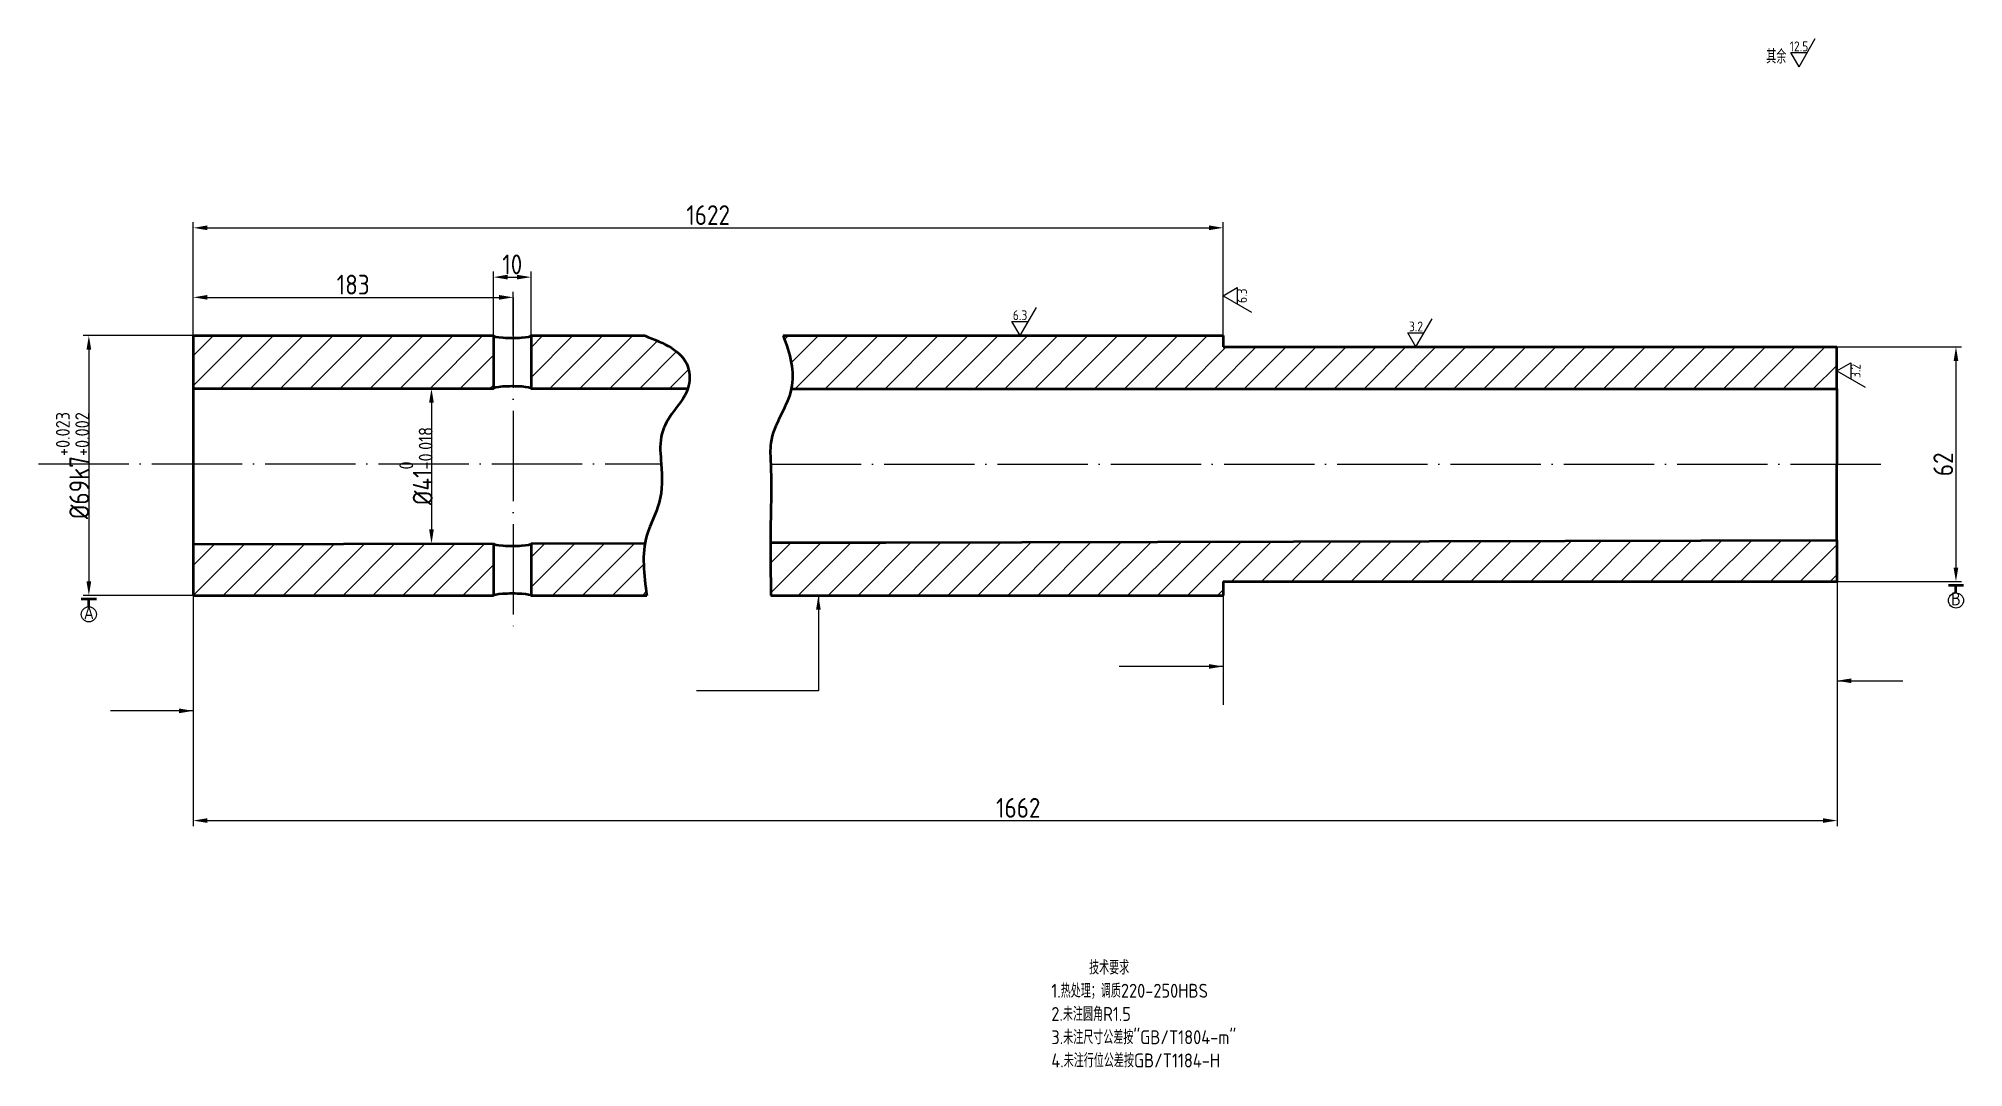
# Model space of a CAD drawing. Header units: inches. Extents: x 1211 to 1722, y 284 to 558.
import ezdxf
from ezdxf.enums import TextEntityAlignment as Align

# ---------------------------------------------------------------- set-up
doc = ezdxf.new("R2010")
doc.units = ezdxf.units.IN
doc.header["$MEASUREMENT"] = 0
doc.linetypes.add('ACAD_ISO04W100', pattern=[30, 24, -3, 0, -3])
for name, color, linetype, lineweight in [('中心线层', 4, 'ACAD_ISO04W100', 25), ('文字层', 7, 'Continuous', 25), ('标注层', 3, 'Continuous', 25), ('粗实线层', 7, 'Continuous', 50), ('细实线层', 1, 'Continuous', 20)]:
    doc.layers.add(name, color=color, linetype=linetype, lineweight=lineweight)
doc.styles.get("Standard").update_dxf_attribs({"font": 'gbenor.shx', "bigfont": 'gbcbig.shx'})
doc.styles.add('工程字', font='gbenor.shx', dxfattribs={"bigfont": 'gbcbig.shx'})
doc.dimstyles.new('GB-3.5$0', dxfattribs={"dimscale": 1.5, "dimtxt": 3.5, "dimasz": 2.5, "dimexe": 1, "dimexo": 0, "dimgap": 0.5, "dimtad": 1, "dimdec": 0, "dimdsep": 46, "dimtxsty": 'Standard', "dimcen": 0, "dimclrt": 7, "dimadec": 0, "dimazin": 2, "dimtfac": 1, "dimtdec": 0, "dimtmove": 0, "dimatfit": 3, "dimfxl": 1, "dimarcsym": 0})
doc.dimstyles.new('GB-3.5$7', dxfattribs={"dimscale": 1.5, "dimtxt": 3.5, "dimasz": 2.5, "dimexe": 1, "dimexo": 0, "dimgap": 0.5, "dimtad": 1, "dimdec": 0, "dimdsep": 46, "dimtxsty": 'Standard', "dimcen": 0, "dimclrt": 7, "dimadec": 0, "dimazin": 2, "dimtfac": 1, "dimtdec": 0, "dimtmove": 0, "dimatfit": 3, "dimfxl": 1, "dimarcsym": 0})

# ---------------------------------------------------------------- blocks, each defined once
blk = doc.blocks.new('*D16')
at = {"layer": 'Defpoints', "color": 0}
for p in [(1525.65, 507.24), (1252.07, 478.62), (1525.65, 478.62)]:
    blk.add_point(p, dxfattribs=at)
at = {"layer": '标注层', "color": 0, "lineweight": -2}
for p, q in [((1252.07, 478.62), (1252.07, 508.74)), ((1255.82, 507.24), (1521.9, 507.24)), ((1525.65, 478.62), (1525.65, 508.74))]:
    blk.add_line(p, q, dxfattribs=at)
at = {"layer": '标注层', "color": 0}
for points in [[(1255.82, 507.87), (1255.82, 506.62), (1252.07, 507.24)], [(1521.9, 507.87), (1521.9, 506.62), (1525.65, 507.24)]]:
    blk.add_solid(points, dxfattribs=at)
at = {"layer": '标注层', "color": 7, "insert": (1388.86, 510.62), "char_height": 5.25, "attachment_point": 5}
blk.add_mtext('1622', dxfattribs=at)
blk = doc.blocks.new('*D22')
at = {"layer": 'Defpoints', "color": 0}
for p in [(1341.81, 494.15), (1331.81, 478.68), (1341.81, 478.68)]:
    blk.add_point(p, dxfattribs=at)
at = {"layer": '标注层', "color": 0, "lineweight": -2}
for p, q in [((1331.81, 478.68), (1331.81, 495.65)), ((1335.56, 494.15), (1338.06, 494.15)), ((1341.81, 478.68), (1341.81, 495.65))]:
    blk.add_line(p, q, dxfattribs=at)
at = {"layer": '标注层', "color": 0}
for points in [[(1335.56, 494.78), (1335.56, 493.53), (1331.81, 494.15)], [(1338.06, 494.78), (1338.06, 493.53), (1341.81, 494.15)]]:
    blk.add_solid(points, dxfattribs=at)
at = {"layer": '标注层', "color": 7, "insert": (1336.81, 497.53), "char_height": 5.25, "attachment_point": 5}
blk.add_mtext('10', dxfattribs=at)
blk = doc.blocks.new('*D23')
at = {"layer": 'Defpoints', "color": 0}
for p in [(1252.07, 478.62), (1224.33, 409.62), (1252.07, 409.62)]:
    blk.add_point(p, dxfattribs=at)
at = {"layer": '标注层', "color": 0, "lineweight": -2}
for p, q in [((1252.07, 478.62), (1222.83, 478.62)), ((1224.33, 474.87), (1224.33, 413.37)), ((1252.07, 409.62), (1222.83, 409.62))]:
    blk.add_line(p, q, dxfattribs=at)
at = {"layer": '标注层', "color": 0}
for points in [[(1223.71, 474.87), (1224.96, 474.87), (1224.33, 478.62)], [(1223.71, 413.37), (1224.96, 413.37), (1224.33, 409.62)]]:
    blk.add_solid(points, dxfattribs=at)
at = {"layer": '标注层', "color": 7, "insert": (1220, 444.12), "char_height": 5.25, "attachment_point": 5, "rotation": 90}
blk.add_mtext('%%C69k7{\\H0.7x;\\S+0.023^ +0.002;}', dxfattribs=at)
blk = doc.blocks.new('*D24')
at = {"layer": 'Defpoints', "color": 0}
for p in [(1328.23, 464.57), (1315.35, 423.4), (1328.33, 423.4)]:
    blk.add_point(p, dxfattribs=at)
at = {"layer": '标注层', "color": 0, "lineweight": -2}
for p, q in [((1328.23, 464.57), (1313.85, 464.57)), ((1315.35, 460.82), (1315.35, 427.15)), ((1328.33, 423.4), (1313.85, 423.4))]:
    blk.add_line(p, q, dxfattribs=at)
at = {"layer": '标注层', "color": 0}
for points in [[(1314.72, 460.82), (1315.97, 460.82), (1315.35, 464.57)], [(1314.72, 427.15), (1315.97, 427.15), (1315.35, 423.4)]]:
    blk.add_solid(points, dxfattribs=at)
at = {"layer": '标注层', "color": 7, "insert": (1311.23, 443.98), "char_height": 5.25, "attachment_point": 5, "rotation": 90}
blk.add_mtext('%%C41{\\H0.7x;\\S0^ -0.018;}', dxfattribs=at)
blk = doc.blocks.new('下基准')
at = {"layer": '标注层'}
blk.add_circle((0, -5), 2, dxfattribs=at)
at = {"layer": '粗实线层'}
for p, q in [((2, -1), (-2, -1)), ((0, -3), (0, -1))]:
    blk.add_line(p, q, dxfattribs=at)
at = {"layer": '文字层'}
blk.add_attdef('A', text='', height=3.5, dxfattribs=at).set_placement((0, -4.56), align=Align.MIDDLE_CENTER)
blk = doc.blocks.new('粗糙度')
at = {"layer": '标注层'}
for p, q in [((0, 0), (4.33, 7.5)), ((0, 0), (-2.17, 3.75)), ((-2.17, 3.75), (2.17, 3.75))]:
    blk.add_line(p, q, dxfattribs=at)
at = {"layer": '文字层'}
blk.add_attdef('3.2', text='', height=2.62, dxfattribs=at).set_placement((0, 5.42), align=Align.MIDDLE_CENTER)
blk = doc.blocks.new('右粗糙度')
at = {"layer": '标注层'}
for p, q in [((0, 0), (3.75, 2.17)), ((3.75, 2.17), (3.75, -2.17)), ((0, 0), (7.5, -4.33))]:
    blk.add_line(p, q, dxfattribs=at)
at = {"layer": '文字层'}
blk.add_attdef('3.2', text='', height=2.62, rotation=90, dxfattribs=at).set_placement((4.99, 0), align=Align.MIDDLE_CENTER)
blk = doc.blocks.new('*D28')
at = {"layer": 'Defpoints', "color": 0}
for p in [(1688.66, 475.62), (1688.72, 413.3), (1720.31, 413.3)]:
    blk.add_point(p, dxfattribs=at)
at = {"layer": '标注层', "color": 0, "lineweight": -2}
for p, q in [((1688.66, 475.62), (1721.81, 475.62)), ((1720.31, 471.87), (1720.31, 417.05)), ((1688.72, 413.3), (1721.81, 413.3))]:
    blk.add_line(p, q, dxfattribs=at)
at = {"layer": '标注层', "color": 0}
for points in [[(1719.68, 471.87), (1720.93, 471.87), (1720.31, 475.62)], [(1719.68, 417.05), (1720.93, 417.05), (1720.31, 413.3)]]:
    blk.add_solid(points, dxfattribs=at)
at = {"layer": '标注层', "color": 7, "insert": (1716.93, 444.46), "char_height": 5.25, "attachment_point": 5, "rotation": 90}
blk.add_mtext('62', dxfattribs=at)
blk = doc.blocks.new('*D29')
at = {"layer": 'Defpoints', "color": 0}
for p in [(1252.07, 409.62), (1688.72, 413.3), (1688.72, 349.86)]:
    blk.add_point(p, dxfattribs=at)
at = {"layer": '标注层', "color": 0, "lineweight": -2}
for p, q in [((1252.07, 409.62), (1252.07, 348.36)), ((1688.72, 413.3), (1688.72, 348.36)), ((1255.82, 349.86), (1684.97, 349.86))]:
    blk.add_line(p, q, dxfattribs=at)
at = {"layer": '标注层', "color": 0}
for points in [[(1255.82, 350.49), (1255.82, 349.24), (1252.07, 349.86)], [(1684.97, 350.49), (1684.97, 349.24), (1688.72, 349.86)]]:
    blk.add_solid(points, dxfattribs=at)
at = {"layer": '标注层', "color": 7, "insert": (1471.22, 353.24), "char_height": 5.25, "attachment_point": 5}
blk.add_mtext('1662', dxfattribs=at)
blk = doc.blocks.new('*D31')
at = {"layer": 'Defpoints', "color": 0}
for p in [(1337.04, 488.78), (1252.07, 478.62), (1337.04, 478.62)]:
    blk.add_point(p, dxfattribs=at)
at = {"layer": '标注层', "color": 0, "lineweight": -2}
for p, q in [((1252.07, 478.62), (1252.07, 490.28)), ((1255.82, 488.78), (1333.29, 488.78)), ((1337.04, 478.62), (1337.04, 490.28))]:
    blk.add_line(p, q, dxfattribs=at)
at = {"layer": '标注层', "color": 0}
for points in [[(1255.82, 489.41), (1255.82, 488.16), (1252.07, 488.78)], [(1333.29, 489.41), (1333.29, 488.16), (1337.04, 488.78)]]:
    blk.add_solid(points, dxfattribs=at)
at = {"layer": '标注层', "color": 7, "insert": (1294.55, 492.16), "char_height": 5.25, "attachment_point": 5}
blk.add_mtext('183', dxfattribs=at)

msp = doc.modelspace()

# ---------------------------------------------------------------- hatches: boundary and pattern name
at = {"layer": '标注层'}
h = msp.add_hatch(dxfattribs=at)
h.set_pattern_fill('ANSI31', color=256, scale=45, style=0)
h.set_pattern_definition([(45, (1252.068, 409.618), (-3.97748, 3.97748), [])])
h.paths.add_polyline_path([(1331.81, 478.62), (1252.07, 478.62), (1252.07, 464.58), (1331.81, 464.57)])
edge = h.paths.add_edge_path()
edge.add_spline(control_points=[(1383.46, 464.56), (1384.04, 466.39), (1384.05, 473.83), (1377.01, 476.63), (1372.01, 478.62)], knot_values=[0, 0, 0, 0, 5.736517, 19.891382, 19.891382, 19.891382, 19.891382], degree=3, periodic=0)
edge.add_line((1372.01, 478.62), (1341.81, 478.62))
edge.add_line((1341.81, 478.62), (1341.81, 464.57))
edge.add_line((1341.81, 464.57), (1383.46, 464.56))
edge = h.paths.add_edge_path()
edge.add_spline(control_points=[(1372.55, 409.62), (1371.92, 414.34), (1371.28, 419.05), (1372.06, 423.5)], knot_values=[63.519621, 63.519621, 63.519621, 63.519621, 77.311484, 77.311484, 77.311484, 77.311484], degree=3, periodic=0)
edge.add_line((1372.06, 423.5), (1341.81, 423.43))
edge.add_line((1341.81, 423.43), (1341.81, 409.62))
edge.add_line((1341.81, 409.62), (1372.28, 409.62))
edge.add_line((1372.28, 409.62), (1372.52, 409.86))
h.paths.add_polyline_path([(1331.81, 423.4), (1252.07, 423.21), (1252.07, 409.62), (1331.81, 409.62)])

# ---------------------------------------------------------------- linework, layer by layer
at = {"layer": '中心线层'}
for p, q in [((1337.04, 488.78), (1337.04, 399.79)), ((1210.95, 444.59), (1376.37, 444.56)), ((1405.47, 444.51), (1701.53, 444.46))]:
    msp.add_line(p, q, dxfattribs=at)
at = {"layer": '标注层'}
for p, q in [((1409.12, 477.58), (1410.16, 478.62)), ((1410.92, 471.43), (1418.11, 478.62)), ((1411.96, 464.51), (1426.07, 478.62)), ((1419.91, 464.51), (1434.02, 478.62)), ((1427.86, 464.51), (1441.98, 478.62)), ((1435.82, 464.5), (1449.93, 478.62)), ((1443.77, 464.5), (1457.89, 478.62)), ((1451.73, 464.5), (1465.84, 478.62)), ((1459.68, 464.5), (1473.8, 478.62)), ((1467.63, 464.5), (1481.75, 478.62)), ((1475.59, 464.5), (1489.71, 478.62)), ((1483.54, 464.5), (1497.66, 478.62)), ((1491.49, 464.49), (1505.62, 478.62)), ((1499.45, 464.49), (1513.57, 478.62)), ((1507.4, 464.49), (1521.53, 478.62)), ((1515.35, 464.49), (1526.48, 475.62)), ((1523.31, 464.49), (1534.44, 475.62)), ((1531.26, 464.49), (1542.39, 475.62)), ((1539.21, 464.49), (1550.35, 475.62)), ((1547.17, 464.48), (1558.3, 475.62)), ((1555.12, 464.48), (1566.26, 475.62)), ((1563.07, 464.48), (1574.21, 475.62)), ((1571.03, 464.48), (1582.17, 475.62)), ((1578.98, 464.48), (1590.12, 475.62)), ((1586.93, 464.48), (1598.08, 475.62)), ((1594.89, 464.48), (1606.03, 475.62)), ((1602.84, 464.47), (1613.99, 475.62)), ((1610.8, 464.47), (1621.94, 475.62)), ((1618.75, 464.47), (1629.9, 475.62)), ((1626.7, 464.47), (1637.85, 475.62)), ((1634.66, 464.47), (1645.81, 475.62)), ((1642.61, 464.47), (1653.76, 475.62)), ((1650.56, 464.47), (1661.72, 475.62)), ((1658.52, 464.46), (1669.67, 475.62)), ((1666.47, 464.46), (1677.63, 475.62)), ((1674.42, 464.46), (1685.58, 475.62)), ((1682.38, 464.46), (1688.65, 470.73)), ((1405.41, 418.19), (1410.88, 423.66)), ((1405.47, 410.29), (1418.85, 423.67)), ((1412.75, 409.62), (1426.82, 423.69)), ((1420.71, 409.62), (1434.79, 423.7)), ((1428.66, 409.62), (1442.78, 423.74)), ((1436.62, 409.62), (1450.76, 423.76)), ((1444.57, 409.62), (1458.73, 423.78)), ((1452.53, 409.62), (1466.7, 423.8)), ((1460.48, 409.62), (1474.68, 423.81)), ((1468.44, 409.62), (1482.65, 423.83)), ((1476.39, 409.62), (1490.62, 423.85)), ((1484.35, 409.62), (1498.6, 423.87)), ((1492.3, 409.62), (1506.57, 423.89)), ((1500.26, 409.62), (1514.55, 423.91)), ((1508.21, 409.62), (1522.52, 423.93)), ((1516.17, 409.62), (1530.49, 423.95)), ((1527.86, 413.36), (1538.47, 423.96)), ((1535.81, 413.35), (1546.44, 423.98)), ((1543.76, 413.35), (1554.41, 424)), ((1551.72, 413.35), (1562.39, 424.02)), ((1559.67, 413.35), (1570.36, 424.04)), ((1567.62, 413.34), (1578.33, 424.06)), ((1575.57, 413.34), (1586.31, 424.08)), ((1583.52, 413.34), (1594.28, 424.09)), ((1591.48, 413.33), (1602.26, 424.11)), ((1599.43, 413.33), (1610.23, 424.13)), ((1607.38, 413.33), (1618.2, 424.15)), ((1615.33, 413.33), (1626.18, 424.17)), ((1623.29, 413.32), (1634.15, 424.19)), ((1631.24, 413.32), (1642.12, 424.21)), ((1639.19, 413.32), (1650.1, 424.23)), ((1647.14, 413.31), (1658.07, 424.24)), ((1655.09, 413.31), (1666.04, 424.26)), ((1663.05, 413.31), (1674.02, 424.28)), ((1671, 413.31), (1681.99, 424.3)), ((1678.95, 413.3), (1688.69, 423.04)), ((1686.9, 413.3), (1688.69, 415.09)), ((1524.12, 409.62), (1525.64, 411.13)), ((1525.64, 409.62), (1525.64, 380.6)), ((1525.64, 380.6), (1525.64, 380.6))]:
    msp.add_line(p, q, dxfattribs=at)
at = {"layer": '粗实线层'}
for p, q in [((1252.07, 478.62), (1331.81, 478.62)), ((1252.07, 478.62), (1252.07, 409.62)), ((1331.81, 478.68), (1331.81, 464.57)), ((1341.81, 478.68), (1341.81, 464.57)), ((1341.81, 478.62), (1372.01, 478.62)), ((1408.75, 478.62), (1525.65, 478.62)), ((1525.65, 478.62), (1525.65, 475.62)), ((1525.65, 475.62), (1688.66, 475.62)), ((1688.65, 464.46), (1688.65, 475.62)), ((1252.07, 464.58), (1331.81, 464.57)), ((1341.81, 464.57), (1383.46, 464.56)), ((1410.93, 464.51), (1436.07, 464.5)), ((1436.07, 464.5), (1688.65, 464.46)), ((1688.65, 464.46), (1688.65, 444.39)), ((1688.69, 424.32), (1688.65, 444.39)), ((1252.11, 423.21), (1331.81, 423.4)), ((1331.81, 423.4), (1331.81, 409.62)), ((1341.81, 423.43), (1372.06, 423.5)), ((1341.81, 423.43), (1341.81, 409.62)), ((1405.41, 423.65), (1436.07, 423.7)), ((1436.07, 423.72), (1688.69, 424.32)), ((1688.69, 424.32), (1688.69, 413.3)), ((1252.07, 409.62), (1331.81, 409.62)), ((1341.81, 409.62), (1372.55, 409.62)), ((1405.48, 409.62), (1525.65, 409.62)), ((1525.64, 413.36), (1688.72, 413.3)), ((1525.64, 413.36), (1525.64, 409.62))]:
    msp.add_line(p, q, dxfattribs=at)
for centre in [(1336.81, 478.62), (1336.82, 423.4)]:
    msp.add_ellipse(centre, major_axis=(-5, 0), ratio=0.123333, start_param=6.283185, end_param=9.424778, dxfattribs=at)
at = {"layer": '粗实线层', "extrusion": (0, 0, -1)}
for centre in [(1336.81, 464.63), (1336.81, 409.6)]:
    msp.add_ellipse(centre, major_axis=(-5, 0), ratio=0.123333, start_param=6.283185, end_param=9.424778, dxfattribs=at)
at = {"layer": '粗实线层'}
for points in [[(1372.01, 478.62), (1383.46, 470.3), (1383.46, 464.56), (1379.1, 457.77), (1376.37, 451.77), (1376.37, 444.56), (1375.82, 434.34), (1372.55, 425.63), (1372.55, 409.62)], [(1408.75, 478.62), (1410.93, 471.39), (1410.93, 464.51), (1405.48, 450.14), (1405.47, 444.51), (1405.48, 431.62), (1405.48, 409.62)]]:
    msp.add_spline(points, degree=3, dxfattribs=at)
at = {"layer": '细实线层'}
msp.add_line((1372.28, 409.62), (1372.52, 409.86), dxfattribs=at)

# ---------------------------------------------------------------- block references
at = {"layer": '标注层'}
for name, p, values in [('粗糙度', (1678.62, 550), {'3.2': '12.5'}), ('右粗糙度', (1525.65, 489.2), {'3.2': '6.3'}), ('粗糙度', (1471.7, 478.62), {'3.2': '6.3'}), ('粗糙度', (1576.87, 475.62), {'3.2': '3.2'}), ('右粗糙度', (1688.65, 469.24), {'3.2': '3.2'}), ('下基准', (1720.31, 413.3), {'A': 'B'}), ('下基准', (1224.33, 409.62), {'A': 'A'})]:
    msp.add_blockref(name, p, dxfattribs=at).add_auto_attribs(values)

# ---------------------------------------------------------------- texts
at = {"layer": '标注层', "char_height": 3.7, "style": '工程字'}
for s, insert, width, attachment_point in [('其余', (1672.58, 552.71), 60.9893, 5), ('     技术要求\\P1.热处理；调质220-250HBS\\P2.未注圆角R1.5\\P3.未注尺寸公差按"GB/T1804-m"\\P4.未注行位公差按GB/T1184-H', (1480, 298.5), 352.8187, 4)]:
    msp.add_mtext(s, dxfattribs=dict(at, insert=insert, width=width, attachment_point=attachment_point))

# ---------------------------------------------------------------- dimensions: what is measured, and where the dimension line sits
at = {"layer": '标注层'}
for base, p1, p2, text, picture, middle in [((1525.65, 507.24), (1252.07, 478.62), (1525.65, 478.62), '1622', '*D16', (1388.86, 510.62)), ((1341.81, 494.15), (1331.81, 478.68), (1341.81, 478.68), '10', '*D22', (1336.81, 497.53)), ((1337.04, 488.78), (1252.07, 478.62), (1337.04, 478.62), '183', '*D31', (1294.55, 492.16))]:
    dim = msp.add_linear_dim(base=base, p1=p1, p2=p2, text=text, dimstyle='GB-3.5$0', dxfattribs=at)
    dim.commit()
    dim.dimension.update_dxf_attribs({"geometry": picture, "text_midpoint": middle})
for base, p1, p2, text, picture, middle in [((1224.33, 409.62), (1252.07, 478.62), (1252.07, 409.62), '%%C<>k7{\\H0.7x;\\S+0.023^ +0.002;}', '*D23', (1220, 444.12)), ((1315.35, 423.4), (1328.23, 464.57), (1328.33, 423.4), '%%C<>{\\H0.7x;\\S0^ -0.018;}', '*D24', (1311.23, 443.98))]:
    dim = msp.add_linear_dim(base=base, p1=p1, p2=p2, angle=90, text=text, dimstyle='GB-3.5$0', dxfattribs=at)
    dim.commit()
    dim.dimension.update_dxf_attribs({"geometry": picture, "text_midpoint": middle})
dim = msp.add_linear_dim(base=(1720.31, 413.3), p1=(1688.66, 475.62), p2=(1688.72, 413.3), angle=90, dimstyle='GB-3.5$0', dxfattribs=at)
dim.commit()
dim.dimension.update_dxf_attribs({"geometry": '*D28', "text_midpoint": (1716.93, 444.46)})
dim = msp.add_linear_dim(base=(1688.72, 349.86), p1=(1252.07, 409.62), p2=(1688.72, 413.3), text='1662', dimstyle='GB-3.5$0', dxfattribs=at)
dim.commit()
dim.dimension.update_dxf_attribs({"geometry": '*D29', "text_midpoint": (1471.22, 349.86), "dimtype": 160})

# ---------------------------------------------------------------- leaders
for points in [[(1418.12, 409.62), (1418.12, 384.28), (1385.78, 384.28)], [(1525.64, 390.78), (1498.03, 390.78)], [(1688.72, 386.98), (1706.22, 386.98)], [(1252.07, 378.99), (1230.04, 378.99)]]:
    msp.add_leader(points, dimstyle='GB-3.5$7', override={"dimgap": 0.5, "dimtad": 0}, dxfattribs=at)

doc.saveas('drawing.dxf')
